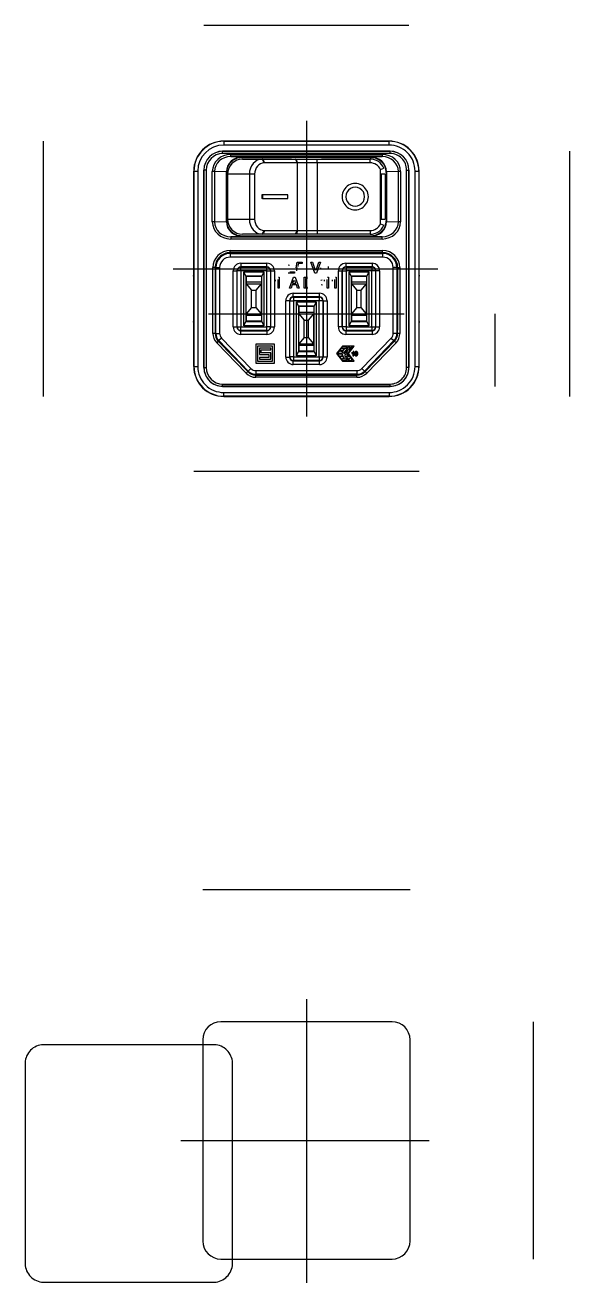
# Model space of a CAD drawing. Extents: x 0 to 164, y 0 to 125.
# Drawn here: x 0.1 to 54.4, y 0 to 125.5 of the extents above; entities that cross this region are included whole.
import ezdxf

# ---------------------------------------------------------------- set-up
doc = ezdxf.new("R2010")
doc.units = 0
doc.layers.get('0').update_dxf_attribs({"linetype": 'CONTINUOUS'})
doc.layers.add('panel', color=7, linetype='CONTINUOUS')

msp = doc.modelspace()

# ---------------------------------------------------------------- linework, layer by layer
at = {"color": 7}
for points in [[(17.906296, 125.461797), (38.34872, 125.461797)], [(28.127508, 115.908775), (28.127508, 86.431164)], [(1.895465, 88.420294), (1.895465, 113.89635)], [(19.885254, 113.874001), (19.885254, 113.896353)], [(36.36976, 113.89635), (19.885254, 113.89635)], [(19.885254, 113.874001), (19.885254, 113.49941)], [(19.885254, 113.874001), (36.36976, 113.874001)], [(36.36976, 113.49941), (19.885254, 113.49941)], [(36.36976, 113.874001), (36.36976, 113.896353)], [(36.36976, 113.49941), (36.36976, 113.874001)], [(19.77286, 112.878123), (19.77286, 112.884812)], [(36.482155, 112.884801), (19.77286, 112.884801)], [(19.77286, 112.653339), (19.77286, 112.878123), (36.482155, 112.878123)], [(36.482155, 112.653339), (19.77286, 112.653339)], [(20.572484, 112.57509), (35.682532, 112.57509)], [(35.682532, 112.350309), (20.572484, 112.350309), (20.572484, 112.57509)], [(20.572484, 112.350309), (21.741114, 112.32282)], [(21.664832, 112.247899), (26.628917, 112.247899)], [(21.741114, 112.322829), (26.452768, 112.322829)], [(21.758494, 112.098039), (23.720013, 112.098039)], [(23.917137, 111.723391), (23.91335, 111.796481), (23.902131, 111.866763), (23.883914, 111.931536), (23.8594, 111.988308), (23.829528, 112.0349), (23.795448, 112.069523), (23.758469, 112.090831), (23.720012, 112.098027), (23.917136, 111.72338), (23.917137, 111.723391)], [(23.720013, 112.098039), (27.024457, 112.098039)], [(27.221581, 111.723391), (23.917137, 111.723391)], [(26.452768, 112.322829), (26.928635, 112.330025)], [(26.628917, 112.247899), (26.628917, 112.325493)], [(27.018262, 112.247899), (26.628917, 112.247899)], [(29.32638, 112.330022), (26.928635, 112.330022)], [(27.018262, 112.247899), (27.018262, 112.330022)], [(29.236755, 112.247899), (27.018262, 112.247899)], [(27.024457, 112.098039), (29.192821, 112.098039)], [(27.221581, 111.723391), (27.217793, 111.796481), (27.206575, 111.866763), (27.18836, 111.931536), (27.163847, 111.988308), (27.133975, 112.0349), (27.099895, 112.069523), (27.062916, 112.090831), (27.024459, 112.098027), (27.221583, 111.72338), (27.221581, 111.723391)], [(27.221581, 111.723391), (27.221581, 104.979731)], [(29.192821, 111.723391), (27.221581, 111.723391)], [(29.192821, 112.098039), (34.496522, 112.098039)], [(29.192821, 111.723391), (29.192821, 112.098039)], [(29.192821, 111.723391), (29.192821, 104.979731)], [(34.496522, 111.723391), (29.192821, 111.723391)], [(29.236755, 112.247899), (29.236755, 112.330022)], [(29.6261, 112.247899), (29.236755, 112.247899)], [(29.32638, 112.330022), (29.802249, 112.322826)], [(29.6261, 112.247899), (29.6261, 112.325493)], [(29.6261, 112.247899), (34.590183, 112.247899)], [(29.802249, 112.322829), (34.513901, 112.322829)], [(34.496522, 111.723391), (34.496522, 112.098039)], [(34.513901, 112.322829), (35.682532, 112.350317)], [(35.682532, 112.57509), (35.682532, 112.350309)], [(36.482155, 112.878123), (36.482155, 112.884812)], [(36.482155, 112.653339), (36.482155, 112.878123)], [(54.408197, 89.438518), (54.408197, 112.878123)], [(16.888071, 110.899167), (16.888071, 91.417477)], [(16.91042, 110.899167), (16.888071, 110.899167)], [(16.91042, 91.417477), (16.91042, 110.899167), (17.28501, 110.899167)], [(17.28501, 110.899167), (17.28501, 91.417477)], [(17.899621, 111.011562), (17.899621, 91.305082)], [(17.906296, 111.011562), (17.899622, 111.011562)], [(18.131082, 111.011562), (17.906296, 111.011562)], [(17.906296, 91.305082), (17.906296, 111.011562)], [(18.131082, 111.011562), (18.131082, 91.305082)], [(18.739837, 105.846246), (18.739837, 110.856876)], [(18.950581, 110.856876), (18.739837, 110.856876)], [(18.950581, 110.856876), (18.950581, 105.846246), (18.739837, 105.846246)], [(20.147508, 110.82873), (18.950581, 110.856868)], [(20.147508, 105.874392), (20.147508, 110.82873)], [(20.16624, 110.749307), (20.16624, 105.953815)], [(20.259902, 110.59945), (20.259902, 106.103673)], [(22.439327, 110.59945), (20.259902, 110.59945)], [(22.960906, 110.59945), (22.439327, 110.59945)], [(22.439327, 110.59945), (22.439327, 106.103673)], [(22.960906, 110.59945), (22.960906, 106.103673)], [(35.523218, 111.056771), (35.865452, 111.209214)], [(35.523218, 105.646351), (35.523218, 111.056771)], [(35.571842, 110.59945), (35.571842, 106.103673)], [(35.995113, 110.59945), (35.571842, 110.59945)], [(35.995113, 110.59945), (35.995113, 106.103673)], [(36.088777, 110.749307), (36.088777, 105.953815)], [(37.304435, 110.856876), (36.107508, 110.828739)], [(36.107508, 110.82873), (36.107508, 105.874392)], [(37.515179, 105.846246), (37.304435, 105.846246), (37.304435, 110.856876)], [(37.515179, 110.856876), (37.304435, 110.856876)], [(37.515179, 110.856876), (37.515179, 105.846246)], [(38.123935, 91.305082), (38.123935, 111.011562)], [(38.123935, 111.011562), (38.34872, 111.011562), (38.34872, 91.305082), (38.123935, 91.305082)], [(38.34872, 111.011562), (38.355408, 111.011562)], [(38.355394, 91.305082), (38.355394, 111.011562)], [(38.970006, 91.417477), (38.970006, 110.899167), (39.344597, 110.899167), (39.344597, 91.417477)], [(39.344597, 110.899167), (39.366949, 110.899167)], [(39.366944, 91.417477), (39.366944, 110.899167)], [(23.697909, 108.538886), (23.697909, 108.164236)], [(23.737333, 108.538886), (23.697909, 108.538886)], [(23.737333, 108.164236), (23.697909, 108.164236)], [(23.737333, 108.538886), (23.737333, 108.164236)], [(26.286099, 108.164236), (26.286099, 108.538886), (23.737333, 108.538886)], [(23.737333, 108.164236), (26.286099, 108.164236)], [(33.93455, 108.351561), (33.93455, 108.351561)], [(34.3092, 108.351561), (34.3092, 108.351561)], [(18.950581, 105.846246), (20.147508, 105.874384)], [(20.259902, 106.103673), (22.439327, 106.103673)], [(22.439327, 106.103673), (22.960906, 106.103673)], [(35.523218, 105.646351), (35.865452, 105.493909)], [(35.571842, 106.103673), (35.995113, 106.103673)], [(36.107508, 105.874392), (37.304435, 105.846255)], [(21.741114, 104.380294), (20.572484, 104.352805)], [(20.572484, 104.352811), (20.572484, 104.128032)], [(20.572484, 104.352811), (35.682532, 104.352811)], [(21.664832, 104.455224), (34.590183, 104.455224)], [(34.513901, 104.380294), (21.741114, 104.380294)], [(23.720013, 104.605081), (21.758494, 104.605081)], [(23.917137, 104.979731), (23.91335, 104.906641), (23.902131, 104.836359), (23.883914, 104.771586), (23.8594, 104.714815), (23.829528, 104.668223), (23.795448, 104.6336), (23.758469, 104.612292), (23.720012, 104.605095), (23.917136, 104.979745), (23.917137, 104.979731)], [(27.024457, 104.605081), (23.720013, 104.605081)], [(23.917137, 104.979731), (27.221581, 104.979731)], [(29.192821, 104.605081), (27.024457, 104.605081)], [(27.221581, 104.979731), (27.217793, 104.906641), (27.206575, 104.836359), (27.18836, 104.771586), (27.163847, 104.714815), (27.133975, 104.668223), (27.099895, 104.6336), (27.062916, 104.612292), (27.024459, 104.605095), (27.221583, 104.979745), (27.221581, 104.979731), (29.192821, 104.979731), (29.192821, 104.605081)], [(29.192821, 104.979731), (34.496522, 104.979731), (34.496522, 104.605081)], [(34.496522, 104.605081), (29.192821, 104.605081)], [(35.682532, 104.352811), (34.513901, 104.380299)], [(35.682532, 104.128032), (35.682532, 104.352811)], [(35.732861, 102.768215), (20.522156, 102.768215), (20.522156, 102.992999), (35.732861, 102.992999)], [(35.682532, 104.128032), (20.572484, 104.128032)], [(35.732861, 102.768215), (35.732861, 102.992999)], [(20.522156, 102.694964), (20.522156, 102.768215)], [(20.522156, 102.694964), (35.732861, 102.694964)], [(20.522156, 102.694964), (20.522156, 102.32032)], [(35.732861, 102.694964), (35.732861, 102.32032), (20.522156, 102.32032)], [(21.574397, 101.717039), (21.574397, 101.342406)], [(21.574397, 101.717039), (24.190479, 101.717039)], [(24.190479, 101.342406), (24.190479, 101.717039)], [(27.234117, 101.227488), (27.104431, 101.241909), (27.205298, 101.818278), (27.695222, 101.818278), (27.695222, 101.674183), (27.312244, 101.674183), (27.26136, 101.383066)], [(28.979021, 100.708744), (28.575779, 101.832688), (28.732709, 101.832688), (29.002437, 101.027104)], [(29.110734, 101.027104), (29.381137, 101.832688), (29.538066, 101.832688), (29.149909, 100.708744), (28.979021, 100.708744)], [(32.064537, 101.717039), (32.064537, 101.342406)], [(32.064537, 101.717039), (34.680621, 101.717039)], [(34.680621, 101.717039), (34.680621, 101.342406)], [(35.732861, 102.694964), (35.732861, 102.768215)], [(14.837678, 101.158321), (41.249961, 101.158321)], [(16.888071, 100.415046), (16.832734, 100.415046)], [(18.799872, 94.718904), (18.799872, 101.270716)], [(19.024658, 101.270716), (19.024658, 94.718904), (18.799872, 94.718904)], [(19.024658, 101.270716), (18.799872, 101.270716)], [(19.043375, 101.270716), (19.024658, 101.270716)], [(19.043375, 101.270716), (19.043375, 95.051562), (19.066077, 95.051562), (19.066077, 95.576067), (19.046675, 95.576067)], [(19.066077, 101.270716), (19.043375, 101.270716)], [(19.043375, 100.745921), (19.046674, 100.746203)], [(19.045943, 100.597878), (19.043375, 100.597652)], [(19.045943, 95.7244), (19.045943, 100.597878)], [(19.046674, 100.746209), (19.066077, 100.746209), (19.066077, 101.270716)], [(19.069739, 101.270716), (19.066079, 101.270716)], [(19.086217, 101.014873), (19.069738, 101.016284)], [(19.069739, 101.270716), (19.069739, 100.746209), (19.084971, 100.746209)], [(19.069739, 101.000609), (19.086218, 101.00202)], [(19.084972, 101.270716), (19.06974, 101.270716)], [(19.097907, 101.270716), (19.084973, 101.270716)], [(19.086217, 101.002051), (19.086217, 101.014864)], [(19.097907, 94.718904), (19.097907, 101.270716)], [(19.097907, 101.270716), (19.472551, 101.270716)], [(19.472551, 101.270716), (19.472551, 94.718904)], [(20.82513, 95.354505), (20.82513, 100.96777), (21.199763, 100.96777)], [(21.219764, 100.947769), (21.199763, 100.967778)], [(21.199763, 100.96777), (21.199763, 95.354505)], [(21.219764, 95.374506), (21.219764, 100.947769)], [(21.594398, 100.947769), (21.219764, 100.947769)], [(21.574397, 101.342406), (21.594398, 101.322396)], [(24.190479, 101.342406), (21.574397, 101.342406)], [(24.170477, 100.947769), (21.594398, 100.947769), (21.594398, 101.322405), (24.170477, 101.322405)], [(21.594398, 100.947769), (21.594398, 95.374506)], [(21.894904, 95.461914), (21.894904, 100.860365)], [(22.095677, 100.427757), (21.894904, 100.860365)], [(21.894904, 100.860365), (23.869971, 100.860365)], [(22.095677, 100.427757), (22.095677, 95.894518)], [(23.669198, 100.427757), (22.095677, 100.427757)], [(23.631733, 100.390292), (22.133142, 100.390292)], [(22.133142, 100.390292), (22.133142, 99.809589)], [(23.631733, 100.390292), (23.631733, 99.809589)], [(23.869971, 100.860365), (23.669198, 100.427757)], [(23.669198, 95.894518), (23.669198, 100.427757)], [(23.869971, 100.860365), (23.869971, 95.461914)], [(24.170477, 101.322405), (24.190479, 101.342414)], [(24.170477, 100.947769), (24.170477, 101.322405)], [(24.170477, 100.947769), (24.545111, 100.947769)], [(24.545111, 95.374506), (24.170477, 95.374506), (24.170477, 100.947769)], [(24.565112, 100.96777), (24.545111, 100.94776)], [(24.545111, 100.947769), (24.545111, 95.374506)], [(24.565112, 95.354505), (24.565112, 100.96777)], [(24.565112, 100.96777), (24.939746, 100.96777)], [(24.939746, 100.96777), (24.939746, 95.354505)], [(26.945926, 100.852841), (26.945926, 100.708744), (26.297497, 100.708744)], [(26.441592, 101.501269), (26.311907, 101.51569)], [(26.465008, 100.852841), (26.945926, 100.852841)], [(27.090022, 101.011345), (27.219707, 101.025767)], [(29.582872, 101.097801), (29.582872, 101.256305)], [(30.288938, 101.385992), (30.288938, 101.227488)], [(31.315271, 100.96777), (31.689904, 100.96777)], [(31.315271, 95.354505), (31.315271, 100.96777)], [(31.709905, 100.947769), (31.689895, 100.967778)], [(31.689904, 100.96777), (31.689904, 95.354505)], [(32.084538, 100.947769), (32.084538, 95.374506), (31.709905, 95.374506), (31.709905, 100.947769), (32.084538, 100.947769)], [(32.064537, 101.342406), (32.084546, 101.322396)], [(34.680621, 101.342406), (32.064537, 101.342406)], [(32.084538, 101.322405), (34.66062, 101.322405)], [(32.084538, 101.322405), (32.084538, 100.947769)], [(34.66062, 100.947769), (32.084538, 100.947769)], [(32.385045, 95.461914), (32.385045, 100.860365)], [(32.585818, 100.427757), (32.385045, 100.860365)], [(32.385045, 100.860365), (34.360112, 100.860365)], [(32.585818, 100.427757), (32.585818, 95.894518)], [(34.15934, 100.427757), (32.585818, 100.427757)], [(34.121875, 100.390292), (32.623283, 100.390292)], [(32.623283, 100.390292), (32.623283, 99.809589)], [(34.121875, 100.390292), (34.121875, 99.809589)], [(34.360112, 100.860365), (34.15934, 100.427757)], [(34.15934, 95.894518), (34.15934, 100.427757)], [(34.360112, 100.860365), (34.360112, 95.461914)], [(34.66062, 101.322405), (34.680629, 101.342414)], [(34.66062, 101.322405), (34.66062, 100.947769)], [(35.035253, 100.947769), (34.66062, 100.947769)], [(34.66062, 95.374506), (34.66062, 100.947769)], [(35.055254, 100.96777), (35.035244, 100.94776)], [(35.035253, 100.947769), (35.035253, 95.374506)], [(35.055254, 95.354505), (35.055254, 100.96777)], [(35.429887, 100.96777), (35.055254, 100.96777)], [(35.429887, 100.96777), (35.429887, 95.354505)], [(36.782465, 94.718904), (36.782465, 101.270716)], [(37.15711, 101.270716), (36.782465, 101.270716)], [(37.15711, 101.270716), (37.169894, 101.270716)], [(37.15711, 101.270716), (37.15711, 94.718904)], [(37.185278, 101.046414), (37.168796, 101.045003)], [(37.168799, 100.971952), (37.168799, 101.044972)], [(37.168799, 100.971952), (37.185281, 100.970541)], [(37.169897, 101.270716), (37.185278, 101.270716)], [(37.185278, 100.746209), (37.169897, 100.746209)], [(37.185278, 101.270716), (37.185278, 100.746209)], [(37.185278, 101.270716), (37.188947, 101.270716)], [(37.188939, 101.270716), (37.211629, 101.270716)], [(37.188939, 100.746209), (37.188939, 101.270716)], [(37.208341, 100.746209), (37.188953, 100.746209)], [(37.208341, 100.746209), (37.211643, 100.745926)], [(37.209072, 95.7244), (37.209072, 100.597878)], [(37.211641, 100.597652), (37.209101, 100.597878)], [(37.211641, 101.270716), (37.211641, 95.051562)], [(37.211641, 101.270716), (37.230352, 101.270716)], [(37.230358, 94.718904), (37.230358, 101.270716), (37.455145, 101.270716)], [(37.455145, 101.270716), (37.455145, 94.718904)], [(39.422282, 100.415046), (39.366944, 100.415046)], [(22.095677, 99.90325), (22.133142, 99.90325)], [(22.133142, 99.678463), (22.095677, 99.678463)], [(22.133142, 99.809589), (22.133142, 99.659729)], [(23.631733, 99.809589), (22.133142, 99.809589)], [(22.657649, 97.299448), (22.133142, 96.662546), (22.133142, 99.659729), (22.657649, 99.022827)], [(22.133142, 99.659729), (23.631733, 99.659729)], [(23.631733, 96.662546), (23.107226, 97.299448), (23.107226, 99.022827), (23.631733, 99.659729)], [(23.631733, 99.90325), (23.669198, 99.90325)], [(23.631733, 99.809589), (23.631733, 99.659729)], [(23.669198, 99.678463), (23.631733, 99.678463)], [(23.631733, 96.662546), (23.631733, 99.659729)], [(25.049632, 99.920271), (25.049632, 100.05311)], [(25.42428, 99.210152), (25.294594, 99.210152), (25.294594, 100.085981)], [(25.340749, 100.334096), (25.42428, 100.334096), (25.42428, 99.210152)], [(26.438125, 99.210152), (26.835063, 100.334096)], [(26.704251, 99.555981), (26.591452, 99.210152), (26.438125, 99.210152)], [(27.127081, 99.555981), (26.704251, 99.555981)], [(26.848121, 99.997724), (26.746579, 99.685668)], [(26.746579, 99.685668), (27.084753, 99.685668)], [(26.835063, 100.334096), (26.99672, 100.334096)], [(27.084753, 99.685668), (26.989515, 99.978135)], [(26.99672, 100.334096), (27.393432, 99.210152)], [(27.239881, 99.210152), (27.127081, 99.555981)], [(27.393432, 99.210152), (27.239881, 99.210152)], [(27.902719, 99.210152), (27.902719, 100.334096), (28.244947, 100.334096)], [(28.261158, 99.210152), (27.902719, 99.210152)], [(28.247648, 100.20441), (28.046815, 100.20441), (28.046815, 99.339839), (28.2508, 99.339839)], [(29.703911, 100.021815), (29.559814, 99.987818)], [(29.588635, 99.606866), (29.732729, 99.56994)], [(29.948872, 99.920271), (29.948872, 100.05311)], [(30.323522, 99.210152), (30.193835, 99.210152), (30.193835, 100.085981)], [(30.23999, 100.334096), (30.323522, 100.334096), (30.323522, 99.210152)], [(30.72699, 99.920271), (30.72699, 100.05311)], [(31.101637, 99.210152), (30.97195, 99.210152), (30.97195, 100.085981)], [(31.018105, 100.334096), (31.101637, 100.334096), (31.101637, 99.210152)], [(32.585818, 99.90325), (32.623283, 99.90325)], [(32.623283, 99.678463), (32.585818, 99.678463)], [(32.623283, 99.809589), (32.623283, 99.659729)], [(34.121875, 99.809589), (32.623283, 99.809589)], [(33.14779, 97.299448), (32.623283, 96.662546), (32.623283, 99.659729), (33.14779, 99.022827)], [(32.623283, 99.659729), (34.121875, 99.659729)], [(34.121875, 96.662546), (33.597367, 97.299448), (33.597367, 99.022827), (34.121875, 99.659729)], [(34.121875, 99.90325), (34.15934, 99.90325)], [(34.121875, 99.809589), (34.121875, 99.659729)], [(34.15934, 99.678463), (34.121875, 99.678463)], [(34.121875, 96.662546), (34.121875, 99.659729)], [(22.095677, 98.9479), (22.133142, 98.9479)], [(22.095677, 98.9479), (22.133142, 98.910435)], [(22.657649, 97.299448), (22.657649, 99.022827), (23.107226, 99.022827)], [(23.631733, 98.9479), (23.669198, 98.9479)], [(23.631733, 98.910435), (23.669198, 98.9479)], [(26.444834, 97.970587), (26.0702, 97.970587)], [(26.0702, 92.357322), (26.0702, 97.970587)], [(26.464835, 97.950586), (26.444834, 97.970595)], [(26.444834, 97.970587), (26.444834, 92.357322)], [(26.464835, 97.950586), (26.839468, 97.950586)], [(26.839468, 97.950586), (26.839468, 92.377323), (26.464835, 92.377323), (26.464835, 97.950586)], [(26.819467, 98.34522), (26.819467, 98.719856), (29.435549, 98.719856)], [(26.819467, 98.34522), (26.839468, 98.32521)], [(29.435549, 98.34522), (26.819467, 98.34522)], [(26.839468, 98.325222), (26.839468, 97.950586)], [(26.839468, 98.325222), (29.415548, 98.325222)], [(29.415548, 97.950586), (26.839468, 97.950586)], [(27.139974, 92.46473), (27.139974, 97.863182)], [(27.340747, 97.430574), (27.139974, 97.863182)], [(27.139974, 97.863182), (29.115041, 97.863182)], [(29.115041, 97.863182), (28.914268, 97.430574)], [(29.115041, 97.863182), (29.115041, 92.46473)], [(29.415548, 98.325222), (29.435558, 98.345231)], [(29.415548, 98.325222), (29.415548, 97.950586)], [(29.415548, 92.377323), (29.415548, 97.950586)], [(29.790181, 97.950586), (29.415548, 97.950586)], [(29.435549, 98.34522), (29.435549, 98.719856)], [(29.810182, 97.970587), (29.790173, 97.950577)], [(29.790181, 97.950586), (29.790181, 92.377323)], [(29.810182, 92.357322), (29.810182, 97.970587)], [(29.810182, 97.970587), (30.184815, 97.970587)], [(30.184815, 97.970587), (30.184815, 92.357322)], [(32.585818, 99.060292), (32.623283, 99.060292)], [(32.585818, 98.9479), (32.623283, 98.910435)], [(33.14779, 97.299448), (33.14779, 99.022827)], [(33.14779, 99.022827), (33.597367, 99.022827)], [(34.121875, 99.060292), (34.15934, 99.060292)], [(34.121875, 98.910435), (34.15934, 98.9479)], [(18.370106, 96.662546), (37.87841, 96.662546)], [(22.095677, 97.374378), (22.133142, 97.411843)], [(22.133142, 97.374378), (22.095677, 97.374378)], [(22.095677, 96.643815), (22.133142, 96.643815)], [(22.133142, 96.662546), (23.631733, 96.662546), (23.631733, 96.512689)], [(22.133142, 96.662546), (22.133142, 96.512689)], [(22.657649, 97.299448), (23.107226, 97.299448)], [(23.631733, 97.411843), (23.669198, 97.374378)], [(23.669198, 97.374378), (23.631733, 97.374378)], [(23.631733, 96.643815), (23.669198, 96.643815)], [(27.340747, 97.430574), (27.340747, 92.897335)], [(28.914268, 97.430574), (27.340747, 97.430574)], [(27.340747, 96.906067), (27.378212, 96.906067)], [(27.378212, 96.68128), (27.340747, 96.68128)], [(28.876803, 97.393109), (27.378212, 97.393109)], [(27.378212, 97.393109), (27.378212, 96.812406)], [(27.378212, 96.812406), (27.378212, 96.662546)], [(28.876803, 96.812406), (27.378212, 96.812406)], [(27.902719, 94.302265), (27.378212, 93.665363), (27.378212, 96.662546), (27.902719, 96.025647)], [(27.378212, 96.662546), (28.876803, 96.662546)], [(28.876803, 93.665363), (28.352296, 94.302265), (28.352296, 96.025647), (28.876803, 96.662546)], [(28.876803, 97.393109), (28.876803, 96.812406)], [(28.876803, 96.906067), (28.914268, 96.906067)], [(28.876803, 96.812406), (28.876803, 96.662546)], [(28.914268, 96.68128), (28.876803, 96.68128)], [(28.876803, 93.665363), (28.876803, 96.662546)], [(28.914268, 92.897335), (28.914268, 97.430574)], [(32.585818, 97.374378), (32.623283, 97.411843)], [(32.623283, 97.261983), (32.585818, 97.261983)], [(32.585818, 96.643815), (32.623283, 96.643815)], [(32.623283, 96.662546), (34.121875, 96.662546)], [(32.623283, 96.662546), (32.623283, 96.512689)], [(33.14779, 97.299448), (33.597367, 97.299448)], [(34.121875, 97.411843), (34.15934, 97.374378)], [(34.15934, 97.261983), (34.121875, 97.261983)], [(34.121875, 96.662546), (34.121875, 96.512689)], [(34.121875, 96.643815), (34.15934, 96.643815)], [(46.915239, 96.662546), (46.915239, 89.431843)], [(16.832734, 95.907229), (16.888071, 95.907229)], [(19.043375, 95.724623), (19.045943, 95.7244)], [(19.046674, 95.576067), (19.043375, 95.576349)], [(19.084972, 95.576067), (19.06974, 95.576067), (19.069739, 95.051562), (19.084971, 95.051562)], [(20.82513, 95.354505), (21.199763, 95.354505)], [(21.199763, 95.354505), (21.219764, 95.374515)], [(21.219764, 95.374506), (21.594398, 95.374506)], [(24.170477, 94.999873), (21.594398, 94.999873), (21.594398, 95.374506), (24.170477, 95.374506)], [(21.894904, 95.461914), (22.095677, 95.894518)], [(23.869971, 95.461914), (21.894904, 95.461914)], [(22.133142, 96.419025), (22.095677, 96.419025)], [(22.095677, 95.894518), (23.669198, 95.894518)], [(22.133142, 96.512689), (22.133142, 95.931983)], [(23.631733, 96.512689), (22.133142, 96.512689)], [(23.631733, 95.931983), (22.133142, 95.931983)], [(23.631733, 96.512689), (23.631733, 95.931983)], [(23.669198, 96.419025), (23.631733, 96.419025)], [(23.669198, 95.894518), (23.869971, 95.461914)], [(24.170477, 94.999873), (24.170477, 95.374506)], [(24.545111, 95.374506), (24.565112, 95.354497)], [(24.565112, 95.354505), (24.939746, 95.354505)], [(27.340747, 96.063109), (27.378212, 96.063109)], [(27.340747, 95.950717), (27.378212, 95.913252)], [(27.902719, 94.302265), (27.902719, 96.025647), (28.352296, 96.025647)], [(28.876803, 96.063109), (28.914268, 96.063109)], [(28.876803, 95.913252), (28.914268, 95.950717)], [(31.689904, 95.354505), (31.315271, 95.354505)], [(31.689904, 95.354505), (31.709913, 95.374515)], [(32.084538, 95.374506), (34.66062, 95.374506)], [(32.084538, 95.374506), (32.084538, 94.999873)], [(32.385045, 95.461914), (32.585818, 95.894518)], [(34.360112, 95.461914), (32.385045, 95.461914)], [(32.623283, 96.419025), (32.585818, 96.419025)], [(32.585818, 95.894518), (34.15934, 95.894518)], [(32.623283, 96.512689), (32.623283, 95.931983)], [(34.121875, 96.512689), (32.623283, 96.512689)], [(34.121875, 95.931983), (32.623283, 95.931983)], [(34.121875, 96.512689), (34.121875, 95.931983)], [(34.15934, 96.419025), (34.121875, 96.419025)], [(34.15934, 95.894518), (34.360112, 95.461914)], [(34.66062, 95.374506), (35.035253, 95.374506)], [(34.66062, 95.374506), (34.66062, 94.999873)], [(35.035253, 95.374506), (35.055262, 95.354497)], [(35.055254, 95.354505), (35.429887, 95.354505)], [(37.185278, 95.351765), (37.168796, 95.350354)], [(37.169897, 95.576067), (37.185278, 95.576067)], [(37.185278, 95.576067), (37.185278, 95.051562)], [(37.188939, 95.051562), (37.188939, 95.576067)], [(37.188939, 95.576067), (37.208327, 95.576067)], [(37.211641, 95.576357), (37.208339, 95.576075)], [(37.209072, 95.7244), (37.211612, 95.724623)], [(39.366944, 95.907229), (39.422282, 95.907229)], [(19.097907, 94.718904), (19.024658, 94.718904)], [(19.086217, 95.320224), (19.069738, 95.321635)], [(19.069739, 95.305963), (19.086218, 95.307374)], [(19.086217, 95.307403), (19.086217, 95.320215)], [(19.097907, 94.718904), (19.472551, 94.718904)], [(19.661984, 94.250037), (19.392489, 93.989789)], [(19.661984, 94.250037), (22.59688, 91.210865)], [(21.594398, 94.999873), (21.574396, 94.979864)], [(21.574397, 94.979872), (24.190479, 94.979872)], [(24.190479, 94.979872), (24.190479, 94.605239), (21.574397, 94.605239), (21.574397, 94.979872)], [(24.190479, 94.979872), (24.170477, 94.999882)], [(27.340747, 94.377195), (27.378212, 94.41466)], [(27.378212, 94.2648), (27.340747, 94.2648)], [(27.902719, 94.302265), (28.352296, 94.302265)], [(28.876803, 94.41466), (28.914268, 94.377195)], [(28.914268, 94.2648), (28.876803, 94.2648)], [(32.084538, 94.999873), (32.064528, 94.979864)], [(32.064537, 94.979872), (34.680621, 94.979872)], [(34.680621, 94.979872), (34.680621, 94.605239), (32.064537, 94.605239)], [(32.064537, 94.979872), (32.064537, 94.605239)], [(34.66062, 94.999873), (32.084538, 94.999873)], [(33.658135, 91.210865), (36.593032, 94.250037)], [(34.680621, 94.979872), (34.660611, 94.999882)], [(36.593032, 94.250037), (36.862529, 93.989789)], [(37.15711, 94.718904), (36.782465, 94.718904)], [(37.15711, 94.718904), (37.230358, 94.718904)], [(37.168799, 95.277304), (37.168799, 95.350326)], [(37.168799, 95.277304), (37.185281, 95.275892)], [(37.185278, 95.051562), (37.169897, 95.051562)], [(37.211641, 95.051562), (37.18895, 95.051562)], [(37.455145, 94.718904), (37.230358, 94.718904)], [(19.339797, 93.938904), (19.178099, 93.782756)], [(22.112995, 90.743581), (19.178099, 93.782756)], [(19.392489, 93.989789), (19.339797, 93.938904)], [(19.339797, 93.938904), (22.274692, 90.899732)], [(22.327384, 90.950617), (19.392489, 93.989789)], [(23.067264, 91.752162), (24.945499, 91.752162), (24.945499, 93.630396), (23.067264, 93.630396)], [(23.067264, 93.630396), (23.067264, 91.752162)], [(23.255087, 93.442574), (23.255087, 91.939986)], [(24.757675, 93.442574), (23.255087, 93.442574)], [(24.569852, 93.254749), (23.442911, 93.254749)], [(23.442911, 93.254749), (23.442911, 92.597366)], [(23.630734, 93.066925), (24.569852, 93.066925)], [(23.630734, 92.785191), (23.630734, 93.066925)], [(24.569852, 93.066925), (24.569852, 93.254749)], [(24.757675, 91.939986), (24.757675, 93.442574)], [(27.139974, 92.46473), (27.340747, 92.897335)], [(27.340747, 93.646632), (27.378212, 93.646632)], [(27.378212, 93.421842), (27.340747, 93.421842)], [(27.340747, 92.897335), (28.914268, 92.897335)], [(27.378212, 93.665363), (28.876803, 93.665363)], [(27.378212, 93.665363), (27.378212, 93.515503)], [(27.378212, 93.515503), (27.378212, 92.9348)], [(28.876803, 93.515503), (27.378212, 93.515503)], [(28.876803, 92.9348), (27.378212, 92.9348)], [(28.876803, 93.665363), (28.876803, 93.515503)], [(28.876803, 93.646632), (28.914268, 93.646632)], [(28.876803, 93.515503), (28.876803, 92.9348)], [(28.914268, 93.421842), (28.876803, 93.421842)], [(28.914268, 92.897335), (29.115041, 92.46473)], [(31.720708, 93.440576), (31.124692, 92.691279)], [(31.730473, 93.380632), (31.229819, 92.751223), (31.689387, 92.751223)], [(31.52136, 92.901083), (31.592881, 92.990999)], [(31.808589, 92.901083), (31.52136, 92.901083)], [(31.592881, 92.990999), (31.803518, 92.990999)], [(31.689387, 92.751223), (31.808589, 92.901083)], [(31.712086, 93.140856), (31.783607, 93.230772)], [(31.92272, 93.140856), (31.712086, 93.140856)], [(32.907927, 93.440576), (31.720708, 93.440576)], [(32.190041, 93.380632), (31.730473, 93.380632)], [(31.783607, 93.230772), (32.070839, 93.230772)], [(31.803518, 92.990999), (31.92272, 93.140856)], [(32.324082, 93.380632), (31.823429, 92.751223)], [(31.976619, 92.751223), (32.252934, 93.098602)], [(32.070839, 93.230772), (32.190041, 93.380632)], [(32.252934, 93.098602), (32.136704, 92.751223)], [(32.302145, 92.751223), (32.802799, 93.380632)], [(32.31191, 92.691279), (32.907927, 93.440576)], [(32.489524, 93.380632), (32.324082, 93.380632)], [(32.649609, 93.380632), (32.373293, 93.033253)], [(32.373293, 93.033253), (32.489524, 93.380632)], [(32.802799, 93.380632), (32.649609, 93.380632)], [(32.853215, 92.466492), (32.853215, 92.916069), (32.785781, 92.916069)], [(36.862529, 93.989789), (33.927632, 90.950617), (33.980323, 90.899732)], [(37.076916, 93.782756), (34.142022, 90.743581), (33.980323, 90.899732), (36.91522, 93.938904)], [(36.862529, 93.989789), (36.91522, 93.938904)], [(37.076916, 93.782756), (36.91522, 93.938904)], [(23.255087, 91.939986), (24.757675, 91.939986)], [(23.442911, 92.597366), (24.382028, 92.597366)], [(23.442911, 92.315632), (23.442911, 92.127808)], [(24.382028, 92.315632), (23.442911, 92.315632)], [(23.442911, 92.127808), (24.569852, 92.127808)], [(24.569852, 92.785191), (23.630734, 92.785191)], [(24.382028, 92.597366), (24.382028, 92.315632)], [(24.569852, 92.127808), (24.569852, 92.785191)], [(26.0702, 92.357322), (26.444834, 92.357322)], [(26.444834, 92.357322), (26.464835, 92.377332)], [(26.839468, 92.00269), (26.819467, 91.982681)], [(26.819467, 91.982689), (29.435549, 91.982689)], [(29.435549, 91.608056), (26.819467, 91.608056), (26.819467, 91.982689)], [(26.839468, 92.377323), (29.415548, 92.377323), (29.415548, 92.00269), (26.839468, 92.00269)], [(26.839468, 92.377323), (26.839468, 92.00269)], [(29.115041, 92.46473), (27.139974, 92.46473)], [(29.435549, 91.982689), (29.41554, 92.002699)], [(29.415548, 92.377323), (29.790181, 92.377323)], [(29.435549, 91.608056), (29.435549, 91.982689)], [(29.790181, 92.377323), (29.810191, 92.357314)], [(30.184815, 92.357322), (29.810182, 92.357322)], [(31.124692, 92.691279), (31.720708, 91.941984)], [(31.229819, 92.631335), (31.730473, 92.001928), (32.190041, 92.001928), (32.070839, 92.151786), (31.783607, 92.151786), (31.712086, 92.241702)], [(31.689387, 92.631335), (31.229819, 92.631335)], [(31.52136, 92.481478), (31.808589, 92.481478)], [(31.592881, 92.391562), (31.52136, 92.481478)], [(31.803518, 92.391562), (31.592881, 92.391562)], [(31.808589, 92.481478), (31.689387, 92.631335)], [(31.712086, 92.241702), (31.92272, 92.241702)], [(31.720708, 91.941984), (32.907927, 91.941984)], [(31.92272, 92.241702), (31.803518, 92.391562)], [(31.823429, 92.751223), (31.976619, 92.751223)], [(32.136704, 92.751223), (32.302145, 92.751223)], [(32.907927, 91.941984), (32.31191, 92.691279)], [(32.33109, 92.406548), (32.48095, 92.406548)], [(32.600152, 92.256688), (32.450295, 92.256688)], [(32.665893, 92.803674), (32.665893, 92.706265)], [(32.665893, 92.706265), (32.743171, 92.706265)], [(32.743171, 92.706265), (32.743171, 92.466492)], [(32.743171, 92.466492), (32.853215, 92.466492)], [(32.937986, 92.758716), (32.937986, 92.623842)], [(33.042888, 92.758716), (33.042888, 92.623842)], [(33.14779, 92.623842), (33.14779, 92.758716)], [(33.252692, 92.623842), (33.252692, 92.758716)], [(16.91042, 91.417477), (16.888071, 91.417477)], [(16.91042, 91.417477), (17.28501, 91.417477)], [(17.906296, 91.305082), (17.899622, 91.305082)], [(17.906296, 91.305082), (18.131082, 91.305082)], [(22.112995, 90.743581), (22.274692, 90.899732)], [(22.327384, 90.950617), (22.274692, 90.899732)], [(22.59688, 91.210865), (22.327384, 90.950617)], [(23.082404, 91.004772), (33.172612, 91.004772), (33.172612, 90.630131)], [(23.082404, 91.004772), (23.082404, 90.630131)], [(23.082404, 90.630131), (23.082404, 90.55688)], [(33.172612, 90.630131), (23.082404, 90.630131)], [(23.082404, 90.332093), (23.082404, 90.55688), (33.172612, 90.55688)], [(33.172612, 90.630131), (33.172612, 90.55688)], [(33.172612, 90.332093), (33.172612, 90.55688)], [(33.658135, 91.210865), (33.927632, 90.950617)], [(38.34872, 91.305082), (38.355408, 91.305082)], [(38.970006, 91.417477), (39.344597, 91.417477)], [(39.344597, 91.417477), (39.366949, 91.417477)], [(19.77286, 89.663305), (36.482155, 89.663305)], [(36.482155, 89.438518), (19.77286, 89.438518), (19.77286, 89.663305)], [(19.77286, 89.438518), (19.77286, 89.431858)], [(19.77286, 89.431843), (36.482155, 89.431843)], [(33.172612, 90.332093), (23.082404, 90.332093)], [(36.482155, 89.438518), (36.482155, 89.663305)], [(36.482155, 89.438518), (36.482155, 89.431858)], [(54.408197, 88.420294), (54.408197, 89.431843)], [(19.885254, 88.817231), (36.36976, 88.817231)], [(19.885254, 88.44264), (19.885254, 88.817231)], [(36.36976, 88.44264), (19.885254, 88.44264)], [(19.885254, 88.44264), (19.885254, 88.420288)], [(19.885254, 88.420294), (36.36976, 88.420294)], [(36.36976, 88.817231), (36.36976, 88.44264)], [(36.36976, 88.44264), (36.36976, 88.420288)], [(39.366944, 80.927336), (16.888071, 80.927336)], [(38.467789, 39.19865), (17.787226, 39.19865)], [(28.127508, 28.29097), (28.127508, 0.000001)], [(36.66948, 26.052414), (19.585536, 26.052414)], [(50.742844, 26.052414), (50.742844, 2.374676)], [(17.787226, 24.254106), (17.787226, 4.172967)], [(38.467789, 4.172967), (38.467789, 24.254106)], [(15.614481, 14.213531), (40.387403, 14.213531)], [(19.585536, 2.374676), (36.66948, 2.374676)]]:
    msp.add_lwpolyline(points, dxfattribs=at)
for points in [[(17.765926, 113.018496), (17.203845, 112.456415), (16.888071, 111.694069), (16.888071, 110.899167)], [(19.885254, 113.874001), (18.242299, 113.874001), (16.91042, 112.542123), (16.91042, 110.899167)], [(19.885254, 113.49941), (18.44918, 113.49941), (17.285011, 112.335242), (17.28501, 110.899167)], [(19.885254, 113.89635), (19.090352, 113.89635), (18.328007, 113.580576), (17.765926, 113.018496)], [(38.489089, 113.018496), (37.927008, 113.580576), (37.164663, 113.89635), (36.36976, 113.89635)], [(38.473287, 113.002693), (37.915397, 113.560583), (37.158736, 113.874002), (36.36976, 113.874001)], [(38.208412, 112.737817), (37.720771, 113.225458), (37.059388, 113.499411), (36.36976, 113.49941)], [(39.344597, 110.899167), (39.344597, 111.688143), (39.031177, 112.444803), (38.473287, 113.002693)], [(39.366944, 110.899167), (39.366944, 111.694069), (39.05117, 112.456415), (38.489089, 113.018496)], [(19.77286, 112.884801), (18.738299, 112.884801), (17.899621, 112.046123), (17.899621, 111.011562)], [(19.77286, 112.878123), (18.741986, 112.878123), (17.906298, 112.042436), (17.906296, 111.011562)], [(19.77286, 112.653339), (18.866132, 112.653339), (18.131083, 111.918291), (18.131082, 111.011562)], [(20.572484, 112.57509), (19.559442, 112.57509), (18.739836, 111.806662), (18.739837, 110.856876)], [(20.572484, 112.350309), (19.675584, 112.350685), (18.950229, 111.682785), (18.950581, 110.856876)], [(21.741114, 112.322829), (20.860208, 112.322828), (20.147508, 111.654631), (20.147508, 110.82873)], [(20.605168, 111.808971), (20.324127, 111.527931), (20.16624, 111.146758), (20.16624, 110.749307)], [(21.758494, 112.098039), (20.930846, 112.098039), (20.259904, 111.427098), (20.259902, 110.59945)], [(21.664832, 112.247899), (21.267381, 112.247899), (20.886208, 112.090012), (20.605168, 111.808971)], [(23.720013, 112.098039), (23.012711, 112.098038), (22.439329, 111.427098), (22.439327, 110.59945)], [(23.917137, 111.723391), (23.389026, 111.723392), (22.960907, 111.220186), (22.960906, 110.59945)], [(35.865452, 111.209214), (35.624661, 111.749789), (35.088301, 112.09804), (34.496522, 112.098039)], [(35.523218, 111.056771), (35.342626, 111.462203), (34.940356, 111.723392), (34.496522, 111.723391)], [(36.107508, 110.82873), (36.107508, 111.654631), (35.394808, 112.322829), (34.513901, 112.322829)], [(35.649849, 111.808972), (35.368808, 112.090013), (34.987635, 112.247899), (34.590183, 112.247899)], [(36.088777, 110.749307), (36.088777, 111.146759), (35.93089, 111.527932), (35.649849, 111.808972)], [(37.515179, 110.856876), (37.51518, 111.806662), (36.695574, 112.57509), (35.682532, 112.57509)], [(37.304435, 110.856876), (37.304788, 111.682785), (36.579432, 112.350685), (35.682532, 112.350309)], [(38.355394, 111.011562), (38.355394, 112.046123), (37.516716, 112.8848), (36.482155, 112.884801)], [(38.34872, 111.011562), (38.348718, 112.042436), (37.513029, 112.878124), (36.482155, 112.878123)], [(37.643069, 112.172474), (37.335175, 112.480367), (36.917582, 112.65334), (36.482155, 112.653339)], [(38.123935, 111.011562), (38.123935, 111.446989), (37.950962, 111.864581), (37.643069, 112.172474)], [(38.970006, 110.899167), (38.970006, 111.588795), (38.696052, 112.250177), (38.208412, 112.737817)], [(32.342298, 109.487153), (31.93659, 109.252917), (31.686664, 108.820032), (31.686664, 108.351561)], [(32.529363, 109.16344), (32.239442, 108.995931), (32.060993, 108.686395), (32.061311, 108.351561)], [(33.653566, 109.487153), (33.247858, 109.721388), (32.748005, 109.721388), (32.342298, 109.487153)], [(33.466497, 109.16344), (33.176575, 109.330949), (32.819285, 109.330949), (32.529363, 109.16344)], [(33.93455, 108.351561), (33.934868, 108.686395), (33.756419, 108.995931), (33.466497, 109.16344)], [(34.3092, 108.351561), (34.3092, 108.820032), (34.059273, 109.252917), (33.653566, 109.487153)], [(31.686664, 108.351561), (31.686664, 107.88309), (31.93659, 107.450205), (32.342298, 107.21597)], [(32.061311, 108.351561), (32.060993, 108.016727), (32.239442, 107.707192), (32.529363, 107.539683)], [(33.466497, 107.539683), (33.756419, 107.707192), (33.934868, 108.016727), (33.93455, 108.351561)], [(33.653566, 107.21597), (34.059273, 107.450205), (34.3092, 107.88309), (34.3092, 108.351561)], [(32.342298, 107.21597), (32.748005, 106.981734), (33.247858, 106.981734), (33.653566, 107.21597)], [(32.529363, 107.539683), (32.819285, 107.372174), (33.176575, 107.372174), (33.466497, 107.539683)], [(18.739837, 105.846246), (18.739836, 104.89646), (19.559442, 104.128032), (20.572484, 104.128032)], [(18.950581, 105.846246), (18.950227, 105.020337), (19.675583, 104.352435), (20.572484, 104.352811)], [(20.147508, 105.874392), (20.147508, 105.048492), (20.860208, 104.380294), (21.741114, 104.380294)], [(20.16624, 105.953815), (20.16624, 105.556364), (20.324127, 105.175191), (20.605168, 104.894151)], [(20.259902, 106.103673), (20.259902, 105.276023), (20.930845, 104.605081), (21.758494, 104.605081)], [(22.439327, 106.103673), (22.439327, 105.276023), (23.01271, 104.605081), (23.720013, 104.605081)], [(22.960906, 106.103673), (22.960907, 105.482936), (23.389026, 104.979731), (23.917137, 104.979731)], [(34.496522, 104.979731), (34.940356, 104.979731), (35.342626, 105.240919), (35.523218, 105.646351)], [(34.496522, 104.605081), (35.088301, 104.60508), (35.624662, 104.953332), (35.865452, 105.493909)], [(34.513901, 104.380294), (35.394808, 104.380293), (36.107508, 105.048491), (36.107508, 105.874392)], [(35.649849, 104.89415), (35.93089, 105.175191), (36.088777, 105.556364), (36.088777, 105.953815)], [(35.682532, 104.128032), (36.695574, 104.128033), (37.51518, 104.896461), (37.515179, 105.846246)], [(35.682532, 104.352811), (36.579434, 104.352435), (37.304789, 105.020336), (37.304435, 105.846246)], [(20.605168, 104.894151), (20.886208, 104.613111), (21.267381, 104.455224), (21.664832, 104.455224)], [(34.590183, 104.455224), (34.987635, 104.455223), (35.368808, 104.61311), (35.649849, 104.89415)], [(20.522156, 102.992999), (19.570965, 102.992999), (18.799872, 102.221907), (18.799872, 101.270716)], [(37.455145, 101.270716), (37.455144, 102.221907), (36.684052, 102.992999), (35.732861, 102.992999)], [(19.463264, 102.329608), (19.182429, 102.048772), (19.024657, 101.667877), (19.024658, 101.270716)], [(19.51506, 102.277812), (19.247962, 102.010713), (19.097907, 101.64845), (19.097907, 101.270716)], [(20.522156, 102.768215), (20.124994, 102.768215), (19.7441, 102.610443), (19.463264, 102.329608)], [(20.522156, 102.32032), (19.942475, 102.32032), (19.472551, 101.850396), (19.472551, 101.270716)], [(20.522156, 102.694964), (20.144422, 102.694964), (19.782158, 102.54491), (19.51506, 102.277812)], [(21.574397, 101.717039), (21.160578, 101.717039), (20.825129, 101.381589), (20.82513, 100.96777)], [(24.939746, 100.96777), (24.939747, 101.381589), (24.604297, 101.717039), (24.190479, 101.717039)], [(32.064537, 101.717039), (31.650718, 101.717038), (31.31527, 101.381588), (31.315271, 100.96777)], [(35.429887, 100.96777), (35.429888, 101.381588), (35.094439, 101.717038), (34.680621, 101.717039)], [(37.230358, 101.270716), (37.230358, 102.097761), (36.559906, 102.768214), (35.732861, 102.768215)], [(36.739957, 102.277812), (36.472859, 102.54491), (36.110595, 102.694964), (35.732861, 102.694964)], [(36.782465, 101.270716), (36.782465, 101.850396), (36.312541, 102.320319), (35.732861, 102.32032)], [(37.15711, 101.270716), (37.15711, 101.64845), (37.007055, 102.010713), (36.739957, 102.277812)], [(16.888071, 100.531339), (16.85306, 100.502881), (16.832733, 100.460164), (16.832734, 100.415046)], [(19.046674, 100.746209), (19.046268, 100.746442), (19.045941, 100.680298), (19.045941, 100.597878)], [(19.084972, 100.746209), (19.085658, 100.74662), (19.086214, 100.861062), (19.086214, 101.002051)], [(19.086217, 101.014873), (19.086217, 101.155862), (19.085662, 101.270304), (19.084976, 101.270716)], [(21.574397, 101.342406), (21.367471, 101.342421), (21.199746, 101.174696), (21.199763, 100.96777)], [(21.594398, 101.322405), (21.3875, 101.322386), (21.219781, 101.154667), (21.219764, 100.947769)], [(24.545111, 100.947769), (24.545094, 101.154667), (24.377375, 101.322386), (24.170477, 101.322405)], [(24.565112, 100.96777), (24.565129, 101.174696), (24.397404, 101.342421), (24.190479, 101.342406)], [(32.064537, 101.342406), (31.857611, 101.342421), (31.689887, 101.174695), (31.689904, 100.96777)], [(32.084538, 101.322405), (31.87764, 101.322386), (31.709922, 101.154666), (31.709905, 100.947769)], [(35.035253, 100.947769), (35.035236, 101.154666), (34.867517, 101.322386), (34.66062, 101.322405)], [(35.055254, 100.96777), (35.055271, 101.174695), (34.887546, 101.342421), (34.680621, 101.342406)], [(37.169101, 101.206811), (37.168888, 101.164292), (37.168768, 101.105918), (37.168768, 101.044972)], [(37.168799, 100.971952), (37.168799, 100.911007), (37.168919, 100.852633), (37.169132, 100.810113)], [(37.169897, 101.270716), (37.169601, 101.272381), (37.169313, 101.249331), (37.169101, 101.206811)], [(37.169132, 100.810113), (37.169344, 100.767593), (37.169632, 100.744543), (37.169928, 100.746209)], [(37.20882, 100.711998), (37.208657, 100.740514), (37.20844, 100.753011), (37.208226, 100.746209)], [(37.209072, 100.597878), (37.209075, 100.641795), (37.208983, 100.683482), (37.20882, 100.711998)], [(39.422282, 100.415046), (39.422282, 100.460164), (39.401955, 100.502881), (39.366944, 100.531339)], [(26.819467, 98.719856), (26.405648, 98.719856), (26.070199, 98.384406), (26.0702, 97.970587)], [(26.819467, 98.34522), (26.612543, 98.345236), (26.444818, 98.177511), (26.444834, 97.970587)], [(26.839468, 98.325222), (26.632571, 98.325203), (26.464852, 98.157483), (26.464835, 97.950586)], [(29.790181, 97.950586), (29.790164, 98.157483), (29.622446, 98.325203), (29.415548, 98.325222)], [(30.184815, 97.970587), (30.184816, 98.384405), (29.849368, 98.719855), (29.435549, 98.719856)], [(29.810182, 97.970587), (29.810198, 98.177511), (29.642473, 98.345235), (29.435549, 98.34522)], [(16.832734, 95.907229), (16.832734, 95.862112), (16.853061, 95.819396), (16.888071, 95.790939)], [(19.045943, 95.7244), (19.045943, 95.641979), (19.04627, 95.575833), (19.046677, 95.576067)], [(19.086217, 95.320224), (19.086217, 95.461213), (19.085662, 95.575655), (19.084976, 95.576067)], [(20.82513, 95.354505), (20.82513, 94.940688), (21.160579, 94.605239), (21.574397, 94.605239)], [(21.199763, 95.354505), (21.199748, 95.147581), (21.367472, 94.979857), (21.574397, 94.979872)], [(21.219764, 95.374506), (21.219783, 95.16761), (21.387501, 94.999892), (21.594398, 94.999873)], [(24.170477, 94.999873), (24.377374, 94.999892), (24.545092, 95.16761), (24.545111, 95.374506)], [(24.190479, 94.979872), (24.397403, 94.979857), (24.565128, 95.147581), (24.565112, 95.354505)], [(24.190479, 94.605239), (24.604296, 94.605239), (24.939745, 94.940688), (24.939746, 95.354505)], [(31.315271, 95.354505), (31.315271, 94.940688), (31.650719, 94.60524), (32.064537, 94.605239)], [(31.689904, 95.354505), (31.689888, 95.147581), (31.857612, 94.979857), (32.064537, 94.979872)], [(31.709905, 95.374506), (31.709923, 95.16761), (31.877641, 94.999892), (32.084538, 94.999873)], [(34.66062, 94.999873), (34.867516, 94.999892), (35.035234, 95.16761), (35.035253, 95.374506)], [(34.680621, 94.979872), (34.887545, 94.979857), (35.055269, 95.147581), (35.055254, 95.354505)], [(34.680621, 94.605239), (35.094438, 94.60524), (35.429886, 94.940688), (35.429887, 95.354505)], [(37.169101, 95.512163), (37.168888, 95.469644), (37.168768, 95.411271), (37.168768, 95.350326)], [(37.169897, 95.576067), (37.169601, 95.577732), (37.169313, 95.554683), (37.169101, 95.512163)], [(37.208341, 95.576067), (37.208556, 95.569265), (37.208773, 95.581762), (37.208936, 95.610278)], [(37.208936, 95.610278), (37.209099, 95.638795), (37.209191, 95.680483), (37.209188, 95.7244)], [(39.366944, 95.790939), (39.401954, 95.819396), (39.422281, 95.862112), (39.422282, 95.907229)], [(18.799872, 94.718904), (18.799871, 94.369632), (18.935474, 94.034002), (19.178099, 93.782756)], [(19.024658, 94.718904), (19.024657, 94.42789), (19.137641, 94.148242), (19.339797, 93.938904)], [(19.084972, 95.051562), (19.085658, 95.051974), (19.086214, 95.166414), (19.086214, 95.307403)], [(19.097907, 94.718904), (19.097907, 94.446875), (19.203521, 94.18547), (19.392489, 93.989789)], [(19.472551, 94.718904), (19.47255, 94.543972), (19.540466, 94.375873), (19.661984, 94.250037)], [(36.593032, 94.250037), (36.71455, 94.375873), (36.782466, 94.543972), (36.782465, 94.718904)], [(36.862529, 93.989789), (37.051496, 94.18547), (37.15711, 94.446875), (37.15711, 94.718904)], [(36.91522, 93.938904), (37.117375, 94.148243), (37.230359, 94.42789), (37.230358, 94.718904)], [(37.076916, 93.782756), (37.319541, 94.034002), (37.455145, 94.369632), (37.455145, 94.718904)], [(37.168799, 95.277304), (37.168799, 95.216358), (37.168919, 95.157985), (37.169132, 95.115466)], [(37.169132, 95.115466), (37.169344, 95.072946), (37.169632, 95.049897), (37.169928, 95.051562)], [(32.665893, 92.803674), (32.727911, 92.806905), (32.778559, 92.854388), (32.785781, 92.916069)], [(33.016663, 92.894987), (32.967978, 92.866879), (32.937986, 92.814933), (32.937986, 92.758716)], [(33.174016, 92.894987), (33.125331, 92.923096), (33.065348, 92.923096), (33.016663, 92.894987)], [(33.252692, 92.758716), (33.252692, 92.814933), (33.222701, 92.866879), (33.174016, 92.894987)], [(26.0702, 92.357322), (26.070201, 91.943505), (26.405649, 91.608056), (26.819467, 91.608056)], [(26.444834, 92.357322), (26.444818, 92.150398), (26.612543, 91.982674), (26.819467, 91.982689)], [(26.464835, 92.377323), (26.464853, 92.170427), (26.632572, 92.002709), (26.839468, 92.00269)], [(29.415548, 92.00269), (29.622444, 92.002709), (29.790162, 92.170427), (29.790181, 92.377323)], [(29.435549, 91.982689), (29.642473, 91.982674), (29.810198, 92.150398), (29.810182, 92.357322)], [(29.435549, 91.608056), (29.849366, 91.608057), (30.184815, 91.943505), (30.184815, 92.357322)], [(31.983154, 92.597018), (31.966106, 92.57535), (31.959941, 92.547059), (31.966428, 92.520263)], [(31.966428, 92.520263), (31.987102, 92.434863), (32.026299, 92.355052), (32.081241, 92.286482)], [(32.053818, 92.631335), (32.026248, 92.631334), (32.000202, 92.618686), (31.983154, 92.597018)], [(32.096222, 92.626664), (32.082301, 92.629773), (32.068081, 92.631344), (32.053818, 92.631349)], [(32.081241, 92.286482), (32.120031, 92.238072), (32.162519, 92.192745), (32.208323, 92.150911)], [(32.48095, 92.406548), (32.37784, 92.51704), (32.243728, 92.59377), (32.096222, 92.626664)], [(32.140561, 92.439232), (32.134527, 92.427779), (32.134832, 92.414024), (32.141369, 92.40285)], [(32.171025, 92.459137), (32.158113, 92.45821), (32.146595, 92.450684), (32.140561, 92.439232)], [(32.141369, 92.40285), (32.190174, 92.31942), (32.254661, 92.24622), (32.331273, 92.187286)], [(32.190323, 92.458962), (32.183904, 92.459539), (32.177448, 92.459598), (32.171019, 92.459137)], [(32.33109, 92.406548), (32.289705, 92.436304), (32.241091, 92.454405), (32.190323, 92.458962)], [(32.208323, 92.150911), (32.313261, 92.055068), (32.450244, 92.001928), (32.592363, 92.001928)], [(32.331273, 92.187286), (32.359734, 92.165393), (32.395109, 92.154447), (32.43096, 92.156439)], [(32.43096, 92.156439), (32.44502, 92.157221), (32.457902, 92.164545), (32.465764, 92.176229)], [(32.470987, 92.215923), (32.466018, 92.230406), (32.459056, 92.244126), (32.450301, 92.256688)], [(32.465764, 92.176229), (32.473626, 92.187912), (32.475559, 92.202604), (32.470987, 92.215923)], [(32.592363, 92.001928), (32.617518, 92.001929), (32.641296, 92.013417), (32.65693, 92.033124)], [(32.672624, 92.103094), (32.659604, 92.158842), (32.634903, 92.211193), (32.600152, 92.256688)], [(32.65693, 92.033124), (32.672565, 92.05283), (32.678344, 92.078598), (32.672624, 92.103094)], [(32.937986, 92.623842), (32.937986, 92.567625), (32.967978, 92.515678), (33.016663, 92.48757)], [(33.016663, 92.48757), (33.065348, 92.459462), (33.125331, 92.459462), (33.174016, 92.48757)], [(33.069114, 92.80414), (33.052885, 92.79477), (33.042888, 92.777455), (33.042888, 92.758716)], [(33.042888, 92.623842), (33.042888, 92.605103), (33.052885, 92.587787), (33.069114, 92.578418)], [(33.121565, 92.80414), (33.105336, 92.813509), (33.085342, 92.813509), (33.069114, 92.80414)], [(33.069114, 92.578418), (33.085342, 92.569048), (33.105336, 92.569048), (33.121565, 92.578418)], [(33.14779, 92.758716), (33.14779, 92.777455), (33.137793, 92.79477), (33.121565, 92.80414)], [(33.121565, 92.578418), (33.137793, 92.587787), (33.14779, 92.605103), (33.14779, 92.623842)], [(33.174016, 92.48757), (33.222701, 92.515678), (33.252692, 92.567625), (33.252692, 92.623842)], [(16.888071, 91.417477), (16.888071, 90.622575), (17.203845, 89.86023), (17.765926, 89.298149)], [(16.91042, 91.417477), (16.910419, 90.628502), (17.223838, 89.87184), (17.781728, 89.31395)], [(17.28501, 91.417477), (17.28501, 90.727849), (17.558963, 90.066467), (18.046604, 89.578826)], [(17.899621, 91.305082), (17.899621, 90.270521), (18.738299, 89.431844), (19.77286, 89.431843)], [(17.906296, 91.305082), (17.906296, 90.810039), (18.102951, 90.335271), (18.453, 89.985222)], [(18.131082, 91.305082), (18.131083, 90.398354), (18.866132, 89.663305), (19.77286, 89.663305)], [(22.112995, 90.743581), (22.366943, 90.48061), (22.716831, 90.332093), (23.082404, 90.332093)], [(22.274692, 90.899732), (22.486282, 90.680625), (22.777808, 90.55688), (23.082404, 90.55688)], [(22.327384, 90.950617), (22.525171, 90.745803), (22.797679, 90.630131), (23.082404, 90.630131)], [(22.59688, 91.210865), (22.724069, 91.079157), (22.899308, 91.004772), (23.082404, 91.004772)], [(33.172612, 91.004772), (33.355707, 91.004772), (33.530947, 91.079157), (33.658135, 91.210865)], [(33.172612, 90.630131), (33.457337, 90.63013), (33.729845, 90.745803), (33.927632, 90.950617)], [(33.172612, 90.55688), (33.477207, 90.55688), (33.768733, 90.680625), (33.980323, 90.899732)], [(33.172612, 90.332093), (33.538185, 90.332092), (33.888073, 90.48061), (34.142022, 90.743581)], [(36.482155, 89.431843), (37.516716, 89.431844), (38.355394, 90.270521), (38.355394, 91.305082)], [(37.643069, 90.14417), (37.950962, 90.452063), (38.123935, 90.869655), (38.123935, 91.305082)], [(37.802016, 89.985222), (38.152065, 90.335271), (38.34872, 90.810039), (38.34872, 91.305082)], [(38.208413, 89.578825), (38.696053, 90.066466), (38.970007, 90.727849), (38.970006, 91.417477)], [(38.473288, 89.313949), (39.031178, 89.87184), (39.344598, 90.628501), (39.344597, 91.417477)], [(38.489089, 89.298149), (39.05117, 89.86023), (39.366944, 90.622575), (39.366944, 91.417477)], [(17.765926, 89.298149), (18.328007, 88.736068), (19.090352, 88.420294), (19.885254, 88.420294)], [(17.781728, 89.31395), (18.339618, 88.75606), (19.096279, 88.44264), (19.885254, 88.44264)], [(18.046604, 89.578826), (18.534244, 89.091185), (19.195627, 88.817231), (19.885254, 88.817231)], [(18.453, 89.985222), (18.803049, 89.635173), (19.277816, 89.438518), (19.77286, 89.438518)], [(36.36976, 88.817231), (37.059389, 88.817231), (37.720772, 89.091184), (38.208413, 89.578825)], [(36.36976, 88.44264), (37.158736, 88.44264), (37.915398, 88.756059), (38.473288, 89.313949)], [(36.36976, 88.420294), (37.164663, 88.420294), (37.927008, 88.736068), (38.489089, 89.298149)], [(36.482155, 89.663305), (36.917582, 89.663305), (37.335175, 89.836277), (37.643069, 90.14417)], [(36.482155, 89.438518), (36.977199, 89.438518), (37.451967, 89.635173), (37.802016, 89.985222)], [(19.585536, 26.052414), (18.592357, 26.052414), (17.787227, 25.247284), (17.787226, 24.254106)], [(38.467789, 24.254106), (38.467789, 25.247284), (37.662659, 26.052414), (36.66948, 26.052414)], [(17.787226, 4.172967), (17.787236, 3.179795), (18.592364, 2.374676), (19.585536, 2.374676)], [(36.66948, 2.374676), (37.662652, 2.374676), (38.467779, 3.179796), (38.467789, 4.172967)]]:
    msp.add_open_spline(points, degree=3, dxfattribs=at)
at = {"layer": 'panel', "color": 7}
for points in [[(18.95281, 0.070557), (19.128174, 0.080435), (19.300419, 0.10925), (19.468413, 0.155844), (19.631026, 0.219147), (19.787127, 0.298028), (19.935587, 0.391302), (20.075273, 0.497898), (20.205055, 0.616629), (20.323804, 0.746423), (20.430388, 0.886094), (20.523677, 1.034572), (20.602539, 1.190669), (20.665846, 1.353285), (20.712464, 1.521264), (20.741265, 1.693504), (20.751118, 1.868877), (20.751118, 21.949993), (20.741266, 22.125357), (20.712466, 22.297603), (20.665848, 22.465599), (20.602543, 22.628212), (20.523681, 22.784315), (20.430392, 22.932775), (20.323809, 23.072461), (20.20506, 23.202244), (20.075277, 23.320992), (19.93559, 23.427576), (19.787131, 23.520864), (19.631028, 23.599726), (19.468414, 23.663031), (19.300419, 23.709651), (19.128174, 23.738449), (18.952809, 23.748299), (1.868865, 23.748301), (1.6935, 23.738452), (1.521254, 23.709654), (1.353259, 23.663036), (1.190645, 23.599731), (1.034543, 23.520867), (0.886083, 23.427578), (0.746397, 23.320994), (0.616614, 23.202247), (0.497865, 23.072464), (0.391281, 22.932778), (0.297992, 22.784318), (0.21913, 22.628215), (0.155825, 22.465601), (0.109207, 22.297606), (0.080407, 22.12536), (0.070556, 21.949993)], [(0.070556, 21.949993), (0.070556, 1.868849), (0.080408, 1.693476), (0.10921, 1.521236), (0.155829, 1.353257), (0.219135, 1.19064), (0.297998, 1.034543), (0.391286, 0.886066), (0.49787, 0.746394), (0.616619, 0.6166), (0.746402, 0.49787), (0.886088, 0.391274), (1.034547, 0.298), (1.190649, 0.219119), (1.353262, 0.155816), (1.521256, 0.109221), (1.693501, 0.080406), (1.868865, 0.070529)], [(1.868865, 0.070557), (18.95281, 0.070557)]]:
    msp.add_lwpolyline(points, dxfattribs=at)

doc.saveas('drawing.dxf')
